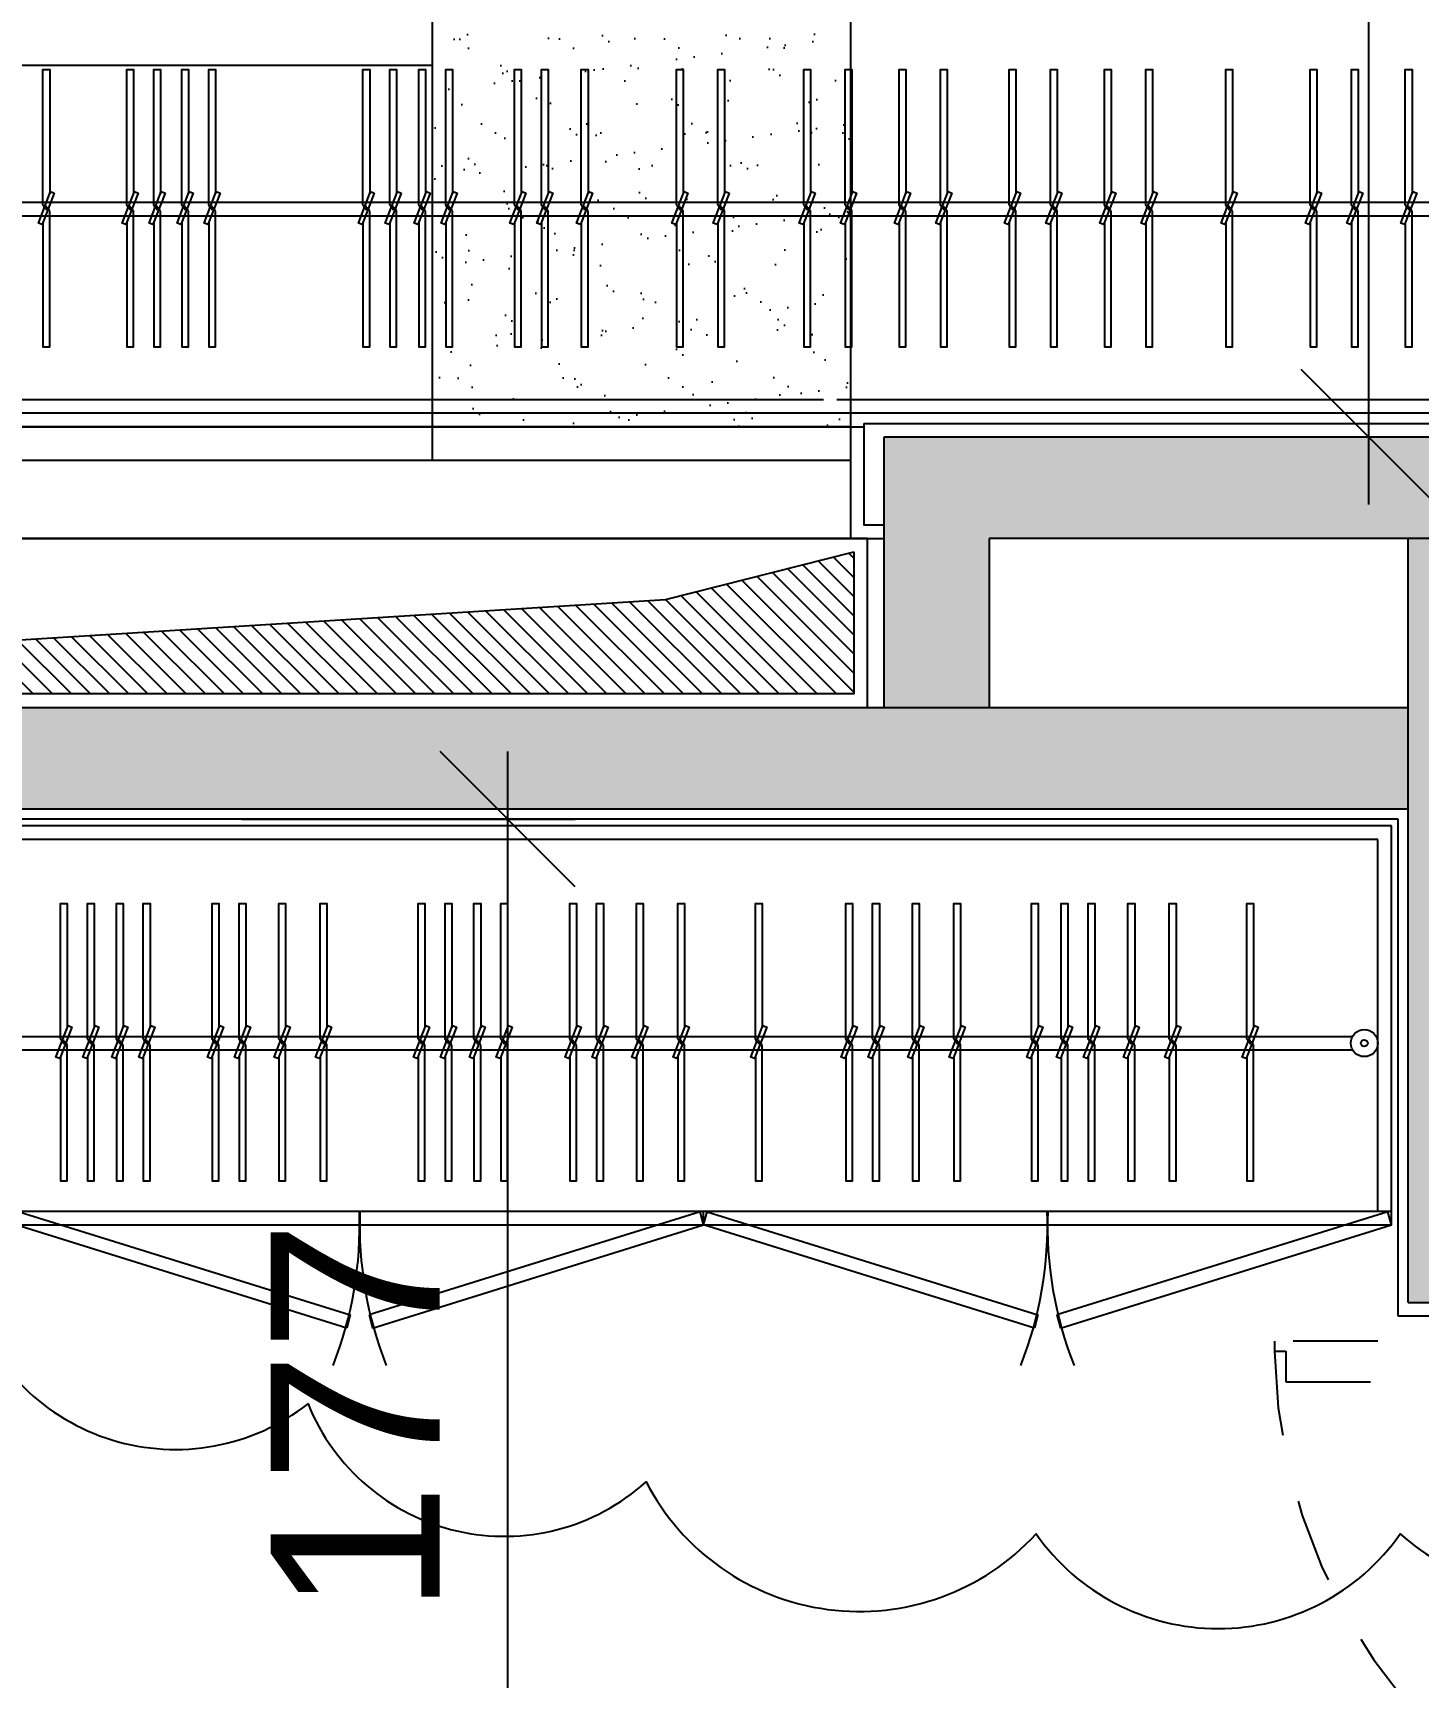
# Model space of a CAD drawing. Extents: x -1.7 to 43, y -165.8 to -101.1.
# Drawn here: x 31.234 to 33.283, y -151.184 to -148.753 of the extents above; entities that cross this region are included whole.
import ezdxf

# ---------------------------------------------------------------- set-up
doc = ezdxf.new("R2010")
doc.units = 0
doc.header["$MEASUREMENT"] = 0
doc.header["$PDMODE"] = 35
doc.header["$PDSIZE"] = 0.3
doc.linetypes.add('HIDDEN', pattern=[0.375, 0.25, -0.125])
doc.layers.get('0').update_dxf_attribs({"linetype": 'CONTINUOUS'})
doc.layers.get('DEFPOINTS').update_dxf_attribs({"linetype": 'CONTINUOUS'})
for name, color, linetype in [('60%', 7, 'CONTINUOUS'), ('A-moquette', 137, 'CONTINUOUS'), ('A-PLASTER', 8, 'CONTINUOUS'), ('A-PORTE', 1, 'CONTINUOUS'), ('A-proj-marble', 137, 'CONTINUOUS'), ('A-proj-wood', 5, 'CONTINUOUS'), ('A-PROJECTION', 9, 'CONTINUOUS'), ('a-shaft', 251, 'CONTINUOUS'), ('A-WALL', 4, 'CONTINUOUS'), ('DA-FRN-CLOSET', 1, 'CONTINUOUS'), ('DA-PLAN-HAT', 21, 'CONTINUOUS'), ('DA-WOOD DOOR', 7, 'CONTINUOUS'), ('FURNITURE', 2, 'CONTINUOUS'), ('S-2ND-3RD-4-5-6TH$0$A-SHAFT 2-3-4-5-6', 8, 'CONTINUOUS'), ('WOOD PANELING', 1, 'CONTINUOUS')]:
    doc.layers.add(name, color=color, linetype=linetype)
doc.styles.add('A100-STEXT', font='ARIAL.TTF', dxfattribs={"height": 0.25})
doc.dimstyles.new('A100-DIM', dxfattribs={"dimtxt": 0.25, "dimasz": 0.2, "dimexe": 0.1, "dimexo": 0.3, "dimgap": 0.1, "dimtad": 1, "dimlfac": 100, "dimrnd": 0.5, "dimdsep": 46, "dimtxsty": 'A100-STEXT', "dimblk1": 'OBLIQUE', "dimblk2": 'OBLIQUE', "dimsah": 1, "dimcen": -0.05, "dimdle": 0.1, "dimclrd": 15, "dimclre": 15, "dimclrt": 256, "dimadec": 0, "dimazin": 0, "dimtfac": 0.28, "dimtix": 1, "dimtmove": 2, "dimatfit": 3, "dimldrblk": 'OBLIQUE', "dimfxl": 0, "dimtolj": 1, "dimarcsym": 0})

# ---------------------------------------------------------------- blocks, each defined once
blk = doc.blocks.new('_OBLIQUE')
at = {"color": 0, "linetype": 'ByBlock'}
blk.add_line((-0.5, -0.5), (0.5, 0.5), dxfattribs=at)
blk = doc.blocks.new('*D232')
at = {"layer": '60%', "color": 15, "lineweight": -2}
for p, q in [((33.2096, -145.6151), (33.2096, -149.4501)), ((33.0084, -145.7151), (33.3096, -145.7151)), ((33.0084, -149.3501), (33.3096, -149.3501))]:
    blk.add_line(p, q, dxfattribs=at)
at = {"layer": 'DEFPOINTS', "color": 0}
for p in [(32.7084, -145.7151), (32.7084, -149.3501), (33.2096, -149.3501)]:
    blk.add_point(p, dxfattribs=at)
at = {"layer": '60%', "color": 15, "lineweight": -2, "xscale": 0.2, "yscale": 0.2, "zscale": 0.2}
for p, rotation in [((33.2096, -145.7151), 90), ((33.2096, -149.3501), 270)]:
    blk.add_blockref('_OBLIQUE', p, dxfattribs=dict(at, rotation=rotation))
at = {"layer": '60%', "insert": (32.9819, -147.5326), "char_height": 0.25, "attachment_point": 5, "rotation": 90, "style": 'A100-STEXT'}
blk.add_mtext('\\A1;363.5', dxfattribs=at)
blk = doc.blocks.new('*D235')
at = {"layer": '60%', "color": 15, "lineweight": -2}
for p, q in [((31.9364, -151.7851), (31.9364, -149.8151)), ((31.5434, -149.9151), (32.0364, -149.9151)), ((31.5434, -151.6851), (32.0364, -151.6851))]:
    blk.add_line(p, q, dxfattribs=at)
at = {"layer": 'DEFPOINTS', "color": 0}
for p in [(31.2434, -149.9151), (31.9364, -149.9151), (31.2434, -151.6851)]:
    blk.add_point(p, dxfattribs=at)
at = {"layer": '60%', "color": 15, "lineweight": -2, "xscale": 0.2, "yscale": 0.2, "zscale": 0.2}
for p, rotation in [((31.9364, -149.9151), 90), ((31.9364, -151.6851), 270)]:
    blk.add_blockref('_OBLIQUE', p, dxfattribs=dict(at, rotation=rotation))
at = {"layer": '60%', "insert": (31.7109, -150.8001), "char_height": 0.25, "attachment_point": 5, "rotation": 90, "style": 'A100-STEXT'}
blk.add_mtext('\\A1;177', dxfattribs=at)

msp = doc.modelspace()

# ---------------------------------------------------------------- hatches: boundary and pattern name
at = {"layer": 'A-moquette'}
h = msp.add_hatch(dxfattribs=at)
h.set_pattern_fill('AR-SAND', color=256, scale=0.05, style=0)
h.set_pattern_definition([(37.5, (6e-11, -162.35014), (-0.00314967, 0.09634119), [0, -0.076, 0, -0.085, 0, -0.08125]), (7.5, (6e-11, -162.35014), (0.08848884, 0.1411073), [0, -0.041, 0, -0.0685, 0, -0.02625]), (327.5, (-0.0615, -162.35014), (0.1557071, 0.00028295), [0, -0.025, 0, -0.09, 0, -0.1175]), (317.5, (-0.0615, -162.35014), (0.15030633, 0.0438838), [0, -0.0125, 0, -0.059, 0, -0.0675])])
h.paths.add_polyline_path([(32.44337, -145.75014), (31.82462, -145.75014), (31.82462, -149.33514), (32.44337, -149.33514)])
at = {"layer": 'a-shaft'}
h = msp.add_hatch(dxfattribs=at)
h.set_pattern_fill('_USER,_O', color=256, scale=0.02, angle=315, pattern_type=0)
h.set_pattern_definition([(315, (-338373.746732, -23905.72186), (0.0141421356237, 0.0141421356237), [])])
h.paths.add_polyline_path([(32.16983, -149.59046), (29.93837, -149.73014), (32.44837, -149.73014), (32.44837, -149.52014)])
at = {"layer": 'DA-PLAN-HAT'}
h = msp.add_hatch(color=256, dxfattribs=at)
h.paths.add_polyline_path([(33.94337, -145.55014), (33.94337, -144.75514), (33.74337, -144.75514), (33.74337, -149.35014), (32.49337, -149.35014), (32.49337, -149.75014), (32.64837, -149.75014), (32.64837, -149.50014), (33.41837, -149.50014), (33.94337, -149.50014)])
h.paths.add_polyline_path([(33.26837, -149.75014), (29.71837, -149.75014), (29.71837, -149.50014), (29.61837, -149.50014), (29.61837, -149.75014), (27.76837, -149.75014), (27.76837, -149.90014), (30.01837, -149.90014), (30.01837, -150.55014), (30.16837, -150.55014), (30.16837, -149.90014), (33.26837, -149.90014)])
h.paths.add_polyline_path([(33.26837, -150.63014), (33.41837, -150.63014), (33.41837, -149.50014), (33.26837, -149.50014)])

# ---------------------------------------------------------------- linework, layer by layer
at = {"layer": 'A-PLASTER'}
for p, q in [((32.46337, -149.33014), (33.72837, -149.33014)), ((33.25337, -149.91514), (30.18337, -149.91514)), ((33.25337, -150.65014), (33.25337, -149.91514)), ((33.43337, -150.65014), (33.25337, -150.65014))]:
    msp.add_line(p, q, dxfattribs=at)
at = {"layer": 'A-PORTE', "ltscale": 4}
msp.add_line((31.82462, -149.33514), (31.82462, -149.38514), dxfattribs=at)
at = {"layer": 'A-PORTE'}
msp.add_line((32.44337, -149.33514), (32.46337, -149.33514), dxfattribs=at)
msp.add_lwpolyline([(29.96837, -149.33514), (32.44337, -149.33514), (32.44337, -149.38514), (29.96837, -149.38514)], close=True, dxfattribs=at)
for points in [[(32.44337, -149.34514), (32.44337, -149.50014), (32.49337, -149.50014)], [(32.46337, -149.33014), (32.46337, -149.48014), (32.49337, -149.48014)]]:
    msp.add_lwpolyline(points, dxfattribs=at)
at = {"layer": 'A-proj-marble'}
for p, q in [((31.82462, -145.75014), (31.82462, -149.33514)), ((29.96837, -148.80014), (31.82462, -148.80014))]:
    msp.add_line(p, q, dxfattribs=at)
msp.add_lwpolyline([(29.96837, -145.75014), (32.44337, -145.75014), (32.44337, -149.33514), (29.96837, -149.33514)], close=True, dxfattribs=at)
at = {"layer": 'A-proj-wood'}
for points in [[(32.44337, -149.34514), (32.44337, -149.50014), (32.49337, -149.50014)], [(32.46337, -149.34514), (32.46337, -149.48014), (32.49337, -149.48014)]]:
    msp.add_lwpolyline(points, dxfattribs=at)
at = {"layer": 'A-PROJECTION', "ltscale": 4}
msp.add_line((29.93337, -149.50014), (32.47837, -149.50014), dxfattribs=at)
at = {"layer": 'a-shaft'}
msp.add_lwpolyline([(32.44837, -149.52014), (32.44837, -149.73014), (29.93837, -149.73014), (32.16983, -149.59046), (32.44837, -149.52014)], dxfattribs=at)
at = {"layer": 'A-WALL'}
for p, q in [((32.49337, -149.75014), (32.49337, -149.35014)), ((33.41837, -149.50014), (32.64837, -149.50014)), ((32.64837, -149.50014), (32.64837, -149.75014)), ((29.71837, -149.75014), (33.26837, -149.75014)), ((30.16837, -149.90014), (33.26837, -149.90014)), ((33.26837, -150.63014), (33.41837, -150.63014))]:
    msp.add_line(p, q, dxfattribs=at)
for points in [[(32.49337, -149.35014), (33.74337, -149.35014), (33.74337, -144.75514), (33.94337, -144.75514), (33.94337, -145.55014)], [(33.26837, -150.63014), (33.26837, -149.50014)]]:
    msp.add_lwpolyline(points, dxfattribs=at)
at = {"layer": 'DA-FRN-CLOSET', "color": 8}
for p, q in [((30.02002, -149.00318, 0), (33.60774, -149.00318, 0)), ((31.25737, -149.01168), (31.2508, -149.01168, 0)), ((31.25409, -149.01496), (31.25409, -149.0084, 0)), ((31.38132, -149.01168), (31.37476, -149.01168, 0)), ((31.37804, -149.01496), (31.37804, -149.0084, 0)), ((31.42115, -149.01168), (31.41459, -149.01168, 0)), ((31.41787, -149.01496), (31.41787, -149.0084, 0)), ((31.46261, -149.01168), (31.45605, -149.01168, 0)), ((31.45933, -149.01496), (31.45933, -149.0084, 0)), ((31.50245, -149.01168), (31.49588, -149.01168, 0)), ((31.49917, -149.01496), (31.49917, -149.0084, 0)), ((31.73063, -149.01168), (31.72407, -149.01168, 0)), ((31.72735, -149.01496), (31.72735, -149.0084, 0)), ((31.77046, -149.01168), (31.7639, -149.01168, 0)), ((31.76718, -149.01496), (31.76718, -149.0084, 0)), ((31.81319, -149.01168), (31.80663, -149.01168, 0)), ((31.80991, -149.01496), (31.80991, -149.0084, 0)), ((31.85303, -149.01168), (31.84647, -149.01168, 0)), ((31.84975, -149.01496), (31.84975, -149.0084, 0)), ((31.95479, -149.01168), (31.94823, -149.01168, 0)), ((31.95151, -149.01496), (31.95151, -149.0084, 0)), ((31.99463, -149.01168), (31.98806, -149.01168, 0)), ((31.99135, -149.01496), (31.99135, -149.0084, 0)), ((32.05351, -149.01168), (32.04695, -149.01168, 0)), ((32.05023, -149.01496), (32.05023, -149.0084, 0)), ((32.19438, -149.01168), (32.18782, -149.01168, 0)), ((32.1911, -149.01496), (32.1911, -149.0084, 0)), ((32.25557, -149.01168), (32.24901, -149.01168, 0)), ((32.25229, -149.01496), (32.25229, -149.0084, 0)), ((32.38269, -149.01168), (32.37613, -149.01168, 0)), ((32.37941, -149.01496), (32.37941, -149.0084, 0)), ((32.44388, -149.01168), (32.43732, -149.01168, 0)), ((32.4406, -149.01496), (32.4406, -149.0084, 0)), ((32.52356, -149.01168), (32.517, -149.01168, 0)), ((32.52028, -149.01496), (32.52028, -149.0084, 0)), ((32.58475, -149.01168), (32.57819, -149.01168, 0)), ((32.58147, -149.01496), (32.58147, -149.0084, 0)), ((32.68638, -149.01168), (32.67981, -149.01168, 0)), ((32.68309, -149.01496), (32.68309, -149.0084, 0)), ((32.74756, -149.01168), (32.741, -149.01168, 0)), ((32.74428, -149.01496), (32.74428, -149.0084, 0)), ((32.82725, -149.01168), (32.82068, -149.01168, 0)), ((32.82396, -149.01496), (32.82396, -149.0084, 0)), ((32.88843, -149.01168), (32.88187, -149.01168, 0)), ((32.88515, -149.01496), (32.88515, -149.0084, 0)), ((33.00666, -149.01168), (33.0001, -149.01168, 0)), ((33.00338, -149.01496), (33.00338, -149.0084, 0)), ((33.13147, -149.01168), (33.1249, -149.01168, 0)), ((33.12818, -149.01496), (33.12818, -149.0084, 0)), ((33.19265, -149.01168), (33.18609, -149.01168, 0)), ((33.18937, -149.01496), (33.18937, -149.0084, 0)), ((33.27234, -149.01168), (33.26577, -149.01168, 0)), ((33.26906, -149.01496), (33.26906, -149.0084, 0)), ((30.02002, -149.02318, 0), (33.60774, -149.02318, 0)), ((30.24895, -150.23644, 0), (33.18605, -150.23644, 0)), ((31.2834, -150.24494), (31.27683, -150.24494, 0)), ((31.28012, -150.24822), (31.28012, -150.24166, 0)), ((31.32323, -150.24494), (31.31667, -150.24494, 0)), ((31.31995, -150.24822), (31.31995, -150.24166, 0)), ((31.36596, -150.24494), (31.3594, -150.24494, 0)), ((31.36268, -150.24822), (31.36268, -150.24166, 0)), ((31.4058, -150.24494), (31.39923, -150.24494, 0)), ((31.40251, -150.24822), (31.40251, -150.24166, 0)), ((31.50756, -150.24494), (31.501, -150.24494, 0)), ((31.50428, -150.24822), (31.50428, -150.24166, 0)), ((31.54739, -150.24494), (31.54083, -150.24494, 0)), ((31.54411, -150.24822), (31.54411, -150.24166, 0)), ((31.60628, -150.24494), (31.59972, -150.24494, 0)), ((31.603, -150.24822), (31.603, -150.24166, 0)), ((31.66746, -150.24494), (31.6609, -150.24494, 0)), ((31.66418, -150.24822), (31.66418, -150.24166, 0)), ((31.81227, -150.24494), (31.80571, -150.24494, 0)), ((31.80899, -150.24822), (31.80899, -150.24166, 0)), ((31.8521, -150.24494), (31.84554, -150.24494, 0)), ((31.84882, -150.24822), (31.84882, -150.24166, 0)), ((31.89483, -150.24494), (31.88827, -150.24494, 0)), ((31.89155, -150.24822), (31.89155, -150.24166, 0)), ((31.93467, -150.24494), (31.92811, -150.24494, 0)), ((31.93139, -150.24822), (31.93139, -150.24166, 0)), ((32.03643, -150.24494), (32.02987, -150.24494, 0)), ((32.03315, -150.24822), (32.03315, -150.24166, 0)), ((32.07626, -150.24494), (32.0697, -150.24494, 0)), ((32.07298, -150.24822), (32.07298, -150.24166, 0)), ((32.13515, -150.24494), (32.12859, -150.24494, 0)), ((32.13187, -150.24822), (32.13187, -150.24166, 0)), ((32.19633, -150.24494), (32.18977, -150.24494, 0)), ((32.19305, -150.24822), (32.19305, -150.24166, 0)), ((32.31098, -150.24494), (32.30442, -150.24494, 0)), ((32.3077, -150.24822), (32.3077, -150.24166, 0)), ((32.44467, -150.24494), (32.43811, -150.24494, 0)), ((32.44139, -150.24822), (32.44139, -150.24166, 0)), ((32.48451, -150.24494), (32.47795, -150.24494, 0)), ((32.48123, -150.24822), (32.48123, -150.24166, 0)), ((32.5434, -150.24494), (32.53683, -150.24494, 0)), ((32.54011, -150.24822), (32.54011, -150.24166, 0)), ((32.60458, -150.24494), (32.59802, -150.24494, 0)), ((32.6013, -150.24822), (32.6013, -150.24166, 0)), ((32.71923, -150.24494), (32.71267, -150.24494, 0)), ((32.71595, -150.24822), (32.71595, -150.24166, 0)), ((32.76335, -150.24494), (32.75679, -150.24494, 0)), ((32.76007, -150.24822), (32.76007, -150.24166, 0)), ((32.80319, -150.24494), (32.79663, -150.24494, 0)), ((32.79991, -150.24822), (32.79991, -150.24166, 0)), ((32.86208, -150.24494), (32.85551, -150.24494, 0)), ((32.85879, -150.24822), (32.85879, -150.24166, 0)), ((32.92326, -150.24494), (32.9167, -150.24494, 0)), ((32.91998, -150.24822), (32.91998, -150.24166, 0)), ((33.03791, -150.24494), (33.03135, -150.24494, 0)), ((33.03463, -150.24822), (33.03463, -150.24166, 0)), ((30.24895, -150.25644, 0), (33.18605, -150.25644, 0))]:
    msp.add_line(p, q, dxfattribs=at)
for points in [[(31.24909, -149.00668), (31.24909, -148.80668), (31.25909, -148.80668), (31.25909, -148.99041)], [(31.37304, -149.00668), (31.37304, -148.80668), (31.38304, -148.80668), (31.38304, -148.99041)], [(31.41287, -149.00668), (31.41287, -148.80668), (31.42287, -148.80668), (31.42287, -148.99041)], [(31.45433, -149.00668), (31.45433, -148.80668), (31.46433, -148.80668), (31.46433, -148.99041)], [(31.49417, -149.00668), (31.49417, -148.80668), (31.50417, -148.80668), (31.50417, -148.99041)], [(31.72235, -149.00668), (31.72235, -148.80668), (31.73235, -148.80668), (31.73235, -148.99041)], [(31.76218, -149.00668), (31.76218, -148.80668), (31.77218, -148.80668), (31.77218, -148.99041)], [(31.80491, -149.00668), (31.80491, -148.80668), (31.81491, -148.80668), (31.81491, -148.99041)], [(31.84475, -149.00668), (31.84475, -148.80668), (31.85475, -148.80668), (31.85475, -148.99041)], [(31.94651, -149.00668), (31.94651, -148.80668), (31.95651, -148.80668), (31.95651, -148.99041)], [(31.98635, -149.00668), (31.98635, -148.80668), (31.99635, -148.80668), (31.99635, -148.99041)], [(32.04523, -149.00668), (32.04523, -148.80668), (32.05523, -148.80668), (32.05523, -148.99041)], [(32.1861, -149.00668), (32.1861, -148.80668), (32.1961, -148.80668), (32.1961, -148.99041)], [(32.24729, -149.00668), (32.24729, -148.80668), (32.25729, -148.80668), (32.25729, -148.99041)], [(32.37441, -149.00668), (32.37441, -148.80668), (32.38441, -148.80668), (32.38441, -148.99041)], [(32.4356, -149.00668), (32.4356, -148.80668), (32.4456, -148.80668), (32.4456, -148.99041)], [(32.51528, -149.00668), (32.51528, -148.80668), (32.52528, -148.80668), (32.52528, -148.99041)], [(32.57647, -149.00668), (32.57647, -148.80668), (32.58647, -148.80668), (32.58647, -148.99041)], [(32.67809, -149.00668), (32.67809, -148.80668), (32.68809, -148.80668), (32.68809, -148.99041)], [(32.73928, -149.00668), (32.73928, -148.80668), (32.74928, -148.80668), (32.74928, -148.99041)], [(32.81896, -149.00668), (32.81896, -148.80668), (32.82896, -148.80668), (32.82896, -148.99041)], [(32.88015, -149.00668), (32.88015, -148.80668), (32.89015, -148.80668), (32.89015, -148.99041)], [(32.99838, -149.00668), (32.99838, -148.80668), (33.00838, -148.80668), (33.00838, -148.99041)], [(33.12318, -149.00668), (33.12318, -148.80668), (33.13318, -148.80668), (33.13318, -148.99041)], [(33.18437, -149.00668), (33.18437, -148.80668), (33.19437, -148.80668), (33.19437, -148.99041)], [(33.26406, -149.00668), (33.26406, -148.80668), (33.27406, -148.80668), (33.27406, -148.99041)], [(31.24909, -149.03294), (31.24909, -149.21668), (31.25909, -149.21668), (31.25909, -149.01668)], [(31.37304, -149.03294), (31.37304, -149.21668), (31.38304, -149.21668), (31.38304, -149.01668)], [(31.41287, -149.03294), (31.41287, -149.21668), (31.42287, -149.21668), (31.42287, -149.01668)], [(31.45433, -149.03294), (31.45433, -149.21668), (31.46433, -149.21668), (31.46433, -149.01668)], [(31.49417, -149.03294), (31.49417, -149.21668), (31.50417, -149.21668), (31.50417, -149.01668)], [(31.72235, -149.03294), (31.72235, -149.21668), (31.73235, -149.21668), (31.73235, -149.01668)], [(31.76218, -149.03294), (31.76218, -149.21668), (31.77218, -149.21668), (31.77218, -149.01668)], [(31.80491, -149.03294), (31.80491, -149.21668), (31.81491, -149.21668), (31.81491, -149.01668)], [(31.84475, -149.03294), (31.84475, -149.21668), (31.85475, -149.21668), (31.85475, -149.01668)], [(31.94651, -149.03294), (31.94651, -149.21668), (31.95651, -149.21668), (31.95651, -149.01668)], [(31.98635, -149.03294), (31.98635, -149.21668), (31.99635, -149.21668), (31.99635, -149.01668)], [(32.04523, -149.03294), (32.04523, -149.21668), (32.05523, -149.21668), (32.05523, -149.01668)], [(32.1861, -149.03294), (32.1861, -149.21668), (32.1961, -149.21668), (32.1961, -149.01668)], [(32.24729, -149.03294), (32.24729, -149.21668), (32.25729, -149.21668), (32.25729, -149.01668)], [(32.37441, -149.03294), (32.37441, -149.21668), (32.38441, -149.21668), (32.38441, -149.01668)], [(32.4356, -149.03294), (32.4356, -149.21668), (32.4456, -149.21668), (32.4456, -149.01668)], [(32.51528, -149.03294), (32.51528, -149.21668), (32.52528, -149.21668), (32.52528, -149.01668)], [(32.57647, -149.03294), (32.57647, -149.21668), (32.58647, -149.21668), (32.58647, -149.01668)], [(32.67809, -149.03294), (32.67809, -149.21668), (32.68809, -149.21668), (32.68809, -149.01668)], [(32.73928, -149.03294), (32.73928, -149.21668), (32.74928, -149.21668), (32.74928, -149.01668)], [(32.81896, -149.03294), (32.81896, -149.21668), (32.82896, -149.21668), (32.82896, -149.01668)], [(32.88015, -149.03294), (32.88015, -149.21668), (32.89015, -149.21668), (32.89015, -149.01668)], [(32.99838, -149.03294), (32.99838, -149.21668), (33.00838, -149.21668), (33.00838, -149.01668)], [(33.12318, -149.03294), (33.12318, -149.21668), (33.13318, -149.21668), (33.13318, -149.01668)], [(33.18437, -149.03294), (33.18437, -149.21668), (33.19437, -149.21668), (33.19437, -149.01668)], [(33.26406, -149.03294), (33.26406, -149.21668), (33.27406, -149.21668), (33.27406, -149.01668)], [(31.27512, -150.23994), (31.27512, -150.03994), (31.28512, -150.03994), (31.28512, -150.22368)], [(31.31495, -150.23994), (31.31495, -150.03994), (31.32495, -150.03994), (31.32495, -150.22368)], [(31.35768, -150.23994), (31.35768, -150.03994), (31.36768, -150.03994), (31.36768, -150.22368)], [(31.39751, -150.23994), (31.39751, -150.03994), (31.40751, -150.03994), (31.40751, -150.22368)], [(31.49928, -150.23994), (31.49928, -150.03994), (31.50928, -150.03994), (31.50928, -150.22368)], [(31.53911, -150.23994), (31.53911, -150.03994), (31.54911, -150.03994), (31.54911, -150.22368)], [(31.598, -150.23994), (31.598, -150.03994), (31.608, -150.03994), (31.608, -150.22368)], [(31.65918, -150.23994), (31.65918, -150.03994), (31.66918, -150.03994), (31.66918, -150.22368)], [(31.80399, -150.23994), (31.80399, -150.03994), (31.81399, -150.03994), (31.81399, -150.22368)], [(31.84382, -150.23994), (31.84382, -150.03994), (31.85382, -150.03994), (31.85382, -150.22368)], [(31.88655, -150.23994), (31.88655, -150.03994), (31.89655, -150.03994), (31.89655, -150.22368)], [(31.92639, -150.23994), (31.92639, -150.03994), (31.93639, -150.03994), (31.93639, -150.22368)], [(32.02815, -150.23994), (32.02815, -150.03994), (32.03815, -150.03994), (32.03815, -150.22368)], [(32.06798, -150.23994), (32.06798, -150.03994), (32.07798, -150.03994), (32.07798, -150.22368)], [(32.12687, -150.23994), (32.12687, -150.03994), (32.13687, -150.03994), (32.13687, -150.22368)], [(32.18805, -150.23994), (32.18805, -150.03994), (32.19805, -150.03994), (32.19805, -150.22368)], [(32.3027, -150.23994), (32.3027, -150.03994), (32.3127, -150.03994), (32.3127, -150.22368)], [(32.43639, -150.23994), (32.43639, -150.03994), (32.44639, -150.03994), (32.44639, -150.22368)], [(32.47623, -150.23994), (32.47623, -150.03994), (32.48623, -150.03994), (32.48623, -150.22368)], [(32.53511, -150.23994), (32.53511, -150.03994), (32.54511, -150.03994), (32.54511, -150.22368)], [(32.5963, -150.23994), (32.5963, -150.03994), (32.6063, -150.03994), (32.6063, -150.22368)], [(32.71095, -150.23994), (32.71095, -150.03994), (32.72095, -150.03994), (32.72095, -150.22368)], [(32.75507, -150.23994), (32.75507, -150.03994), (32.76507, -150.03994), (32.76507, -150.22368)], [(32.79491, -150.23994), (32.79491, -150.03994), (32.80491, -150.03994), (32.80491, -150.22368)], [(32.85379, -150.23994), (32.85379, -150.03994), (32.86379, -150.03994), (32.86379, -150.22368)], [(32.91498, -150.23994), (32.91498, -150.03994), (32.92498, -150.03994), (32.92498, -150.22368)], [(33.02963, -150.23994), (33.02963, -150.03994), (33.03963, -150.03994), (33.03963, -150.22368)], [(31.27512, -150.26621), (31.27512, -150.44994), (31.28512, -150.44994), (31.28512, -150.24994)], [(31.31495, -150.26621), (31.31495, -150.44994), (31.32495, -150.44994), (31.32495, -150.24994)], [(31.35768, -150.26621), (31.35768, -150.44994), (31.36768, -150.44994), (31.36768, -150.24994)], [(31.39751, -150.26621), (31.39751, -150.44994), (31.40751, -150.44994), (31.40751, -150.24994)], [(31.49928, -150.26621), (31.49928, -150.44994), (31.50928, -150.44994), (31.50928, -150.24994)], [(31.53911, -150.26621), (31.53911, -150.44994), (31.54911, -150.44994), (31.54911, -150.24994)], [(31.598, -150.26621), (31.598, -150.44994), (31.608, -150.44994), (31.608, -150.24994)], [(31.65918, -150.26621), (31.65918, -150.44994), (31.66918, -150.44994), (31.66918, -150.24994)], [(31.80399, -150.26621), (31.80399, -150.44994), (31.81399, -150.44994), (31.81399, -150.24994)], [(31.84382, -150.26621), (31.84382, -150.44994), (31.85382, -150.44994), (31.85382, -150.24994)], [(31.88655, -150.26621), (31.88655, -150.44994), (31.89655, -150.44994), (31.89655, -150.24994)], [(31.92639, -150.26621), (31.92639, -150.44994), (31.93639, -150.44994), (31.93639, -150.24994)], [(32.02815, -150.26621), (32.02815, -150.44994), (32.03815, -150.44994), (32.03815, -150.24994)], [(32.06798, -150.26621), (32.06798, -150.44994), (32.07798, -150.44994), (32.07798, -150.24994)], [(32.12687, -150.26621), (32.12687, -150.44994), (32.13687, -150.44994), (32.13687, -150.24994)], [(32.18805, -150.26621), (32.18805, -150.44994), (32.19805, -150.44994), (32.19805, -150.24994)], [(32.3027, -150.26621), (32.3027, -150.44994), (32.3127, -150.44994), (32.3127, -150.24994)], [(32.43639, -150.26621), (32.43639, -150.44994), (32.44639, -150.44994), (32.44639, -150.24994)], [(32.47623, -150.26621), (32.47623, -150.44994), (32.48623, -150.44994), (32.48623, -150.24994)], [(32.53511, -150.26621), (32.53511, -150.44994), (32.54511, -150.44994), (32.54511, -150.24994)], [(32.5963, -150.26621), (32.5963, -150.44994), (32.6063, -150.44994), (32.6063, -150.24994)], [(32.71095, -150.26621), (32.71095, -150.44994), (32.72095, -150.44994), (32.72095, -150.24994)], [(32.75507, -150.26621), (32.75507, -150.44994), (32.76507, -150.44994), (32.76507, -150.24994)], [(32.79491, -150.26621), (32.79491, -150.44994), (32.80491, -150.44994), (32.80491, -150.24994)], [(32.85379, -150.26621), (32.85379, -150.44994), (32.86379, -150.44994), (32.86379, -150.24994)], [(32.91498, -150.26621), (32.91498, -150.44994), (32.92498, -150.44994), (32.92498, -150.24994)], [(33.02963, -150.26621), (33.02963, -150.44994), (33.03963, -150.44994), (33.03963, -150.24994)]]:
    msp.add_lwpolyline(points, dxfattribs=at)
for points in [[(31.2603, -148.98728), (31.26589, -148.98944), (31.24787, -149.03608), (31.24228, -149.03392)], [(31.38425, -148.98728), (31.38985, -148.98944), (31.37182, -149.03608), (31.36623, -149.03392)], [(31.42408, -148.98728), (31.42968, -148.98944), (31.41166, -149.03608), (31.40606, -149.03392)], [(31.46554, -148.98728), (31.47114, -148.98944), (31.45312, -149.03608), (31.44752, -149.03392)], [(31.50538, -148.98728), (31.51097, -148.98944), (31.49295, -149.03608), (31.48736, -149.03392)], [(31.73356, -148.98728), (31.73916, -148.98944), (31.72114, -149.03608), (31.71554, -149.03392)], [(31.7734, -148.98728), (31.77899, -148.98944), (31.76097, -149.03608), (31.75537, -149.03392)], [(31.81613, -148.98728), (31.82172, -148.98944), (31.8037, -149.03608), (31.7981, -149.03392)], [(31.85596, -148.98728), (31.86156, -148.98944), (31.84354, -149.03608), (31.83794, -149.03392)], [(31.95772, -148.98728), (31.96332, -148.98944), (31.9453, -149.03608), (31.9397, -149.03392)], [(31.99756, -148.98728), (32.00315, -148.98944), (31.98513, -149.03608), (31.97954, -149.03392)], [(32.05644, -148.98728), (32.06204, -148.98944), (32.04402, -149.03608), (32.03842, -149.03392)], [(32.19731, -148.98728), (32.20291, -148.98944), (32.18489, -149.03608), (32.17929, -149.03392)], [(32.2585, -148.98728), (32.2641, -148.98944), (32.24607, -149.03608), (32.24048, -149.03392)], [(32.38563, -148.98728), (32.39122, -148.98944), (32.3732, -149.03608), (32.3676, -149.03392)], [(32.44681, -148.98728), (32.45241, -148.98944), (32.43439, -149.03608), (32.42879, -149.03392)], [(32.5265, -148.98728), (32.53209, -148.98944), (32.51407, -149.03608), (32.50847, -149.03392)], [(32.58768, -148.98728), (32.59328, -148.98944), (32.57526, -149.03608), (32.56966, -149.03392)], [(32.68931, -148.98728), (32.6949, -148.98944), (32.67688, -149.03608), (32.67129, -149.03392)], [(32.75049, -148.98728), (32.75609, -148.98944), (32.73807, -149.03608), (32.73247, -149.03392)], [(32.83018, -148.98728), (32.83577, -148.98944), (32.81775, -149.03608), (32.81216, -149.03392)], [(32.89136, -148.98728), (32.89696, -148.98944), (32.87894, -149.03608), (32.87334, -149.03392)], [(33.00959, -148.98728), (33.01519, -148.98944), (32.99716, -149.03608), (32.99157, -149.03392)], [(33.1344, -148.98728), (33.13999, -148.98944), (33.12197, -149.03608), (33.11638, -149.03392)], [(33.19558, -148.98728), (33.20118, -148.98944), (33.18316, -149.03608), (33.17756, -149.03392)], [(33.27527, -148.98728), (33.28086, -148.98944), (33.26284, -149.03608), (33.25725, -149.03392)], [(31.28633, -150.22054), (31.29192, -150.2227), (31.2739, -150.26934), (31.26831, -150.26718)], [(31.32616, -150.22054), (31.33176, -150.2227), (31.31374, -150.26934), (31.30814, -150.26718)], [(31.36889, -150.22054), (31.37449, -150.2227), (31.35647, -150.26934), (31.35087, -150.26718)], [(31.40873, -150.22054), (31.41432, -150.2227), (31.3963, -150.26934), (31.39071, -150.26718)], [(31.51049, -150.22054), (31.51609, -150.2227), (31.49807, -150.26934), (31.49247, -150.26718)], [(31.55032, -150.22054), (31.55592, -150.2227), (31.5379, -150.26934), (31.5323, -150.26718)], [(31.60921, -150.22054), (31.61481, -150.2227), (31.59679, -150.26934), (31.59119, -150.26718)], [(31.6704, -150.22054), (31.67599, -150.2227), (31.65797, -150.26934), (31.65237, -150.26718)], [(31.8152, -150.22054), (31.82079, -150.2227), (31.80277, -150.26934), (31.79718, -150.26718)], [(31.85503, -150.22054), (31.86063, -150.2227), (31.84261, -150.26934), (31.83701, -150.26718)], [(31.89776, -150.22054), (31.90336, -150.2227), (31.88534, -150.26934), (31.87974, -150.26718)], [(31.9376, -150.22054), (31.94319, -150.2227), (31.92517, -150.26934), (31.91958, -150.26718)], [(32.03936, -150.22054), (32.04496, -150.2227), (32.02694, -150.26934), (32.02134, -150.26718)], [(32.0792, -150.22054), (32.08479, -150.2227), (32.06677, -150.26934), (32.06117, -150.26718)], [(32.13808, -150.22054), (32.14368, -150.2227), (32.12566, -150.26934), (32.12006, -150.26718)], [(32.19927, -150.22054), (32.20486, -150.2227), (32.18684, -150.26934), (32.18125, -150.26718)], [(32.31391, -150.22054), (32.31951, -150.2227), (32.30149, -150.26934), (32.29589, -150.26718)], [(32.44761, -150.22054), (32.4532, -150.2227), (32.43518, -150.26934), (32.42958, -150.26718)], [(32.48744, -150.22054), (32.49304, -150.2227), (32.47502, -150.26934), (32.46942, -150.26718)], [(32.54633, -150.22054), (32.55192, -150.2227), (32.5339, -150.26934), (32.52831, -150.26718)], [(32.60751, -150.22054), (32.61311, -150.2227), (32.59509, -150.26934), (32.58949, -150.26718)], [(32.72216, -150.22054), (32.72776, -150.2227), (32.70974, -150.26934), (32.70414, -150.26718)], [(32.76629, -150.22054), (32.77188, -150.2227), (32.75386, -150.26934), (32.74826, -150.26718)], [(32.80612, -150.22054), (32.81172, -150.2227), (32.7937, -150.26934), (32.7881, -150.26718)], [(32.86501, -150.22054), (32.8706, -150.2227), (32.85258, -150.26934), (32.84699, -150.26718)], [(32.92619, -150.22054), (32.93179, -150.2227), (32.91377, -150.26934), (32.90817, -150.26718)], [(33.04084, -150.22054), (33.04644, -150.2227), (33.02842, -150.26934), (33.02282, -150.26718)]]:
    msp.add_lwpolyline(points, close=True, dxfattribs=at)
for radius in [0.02, 0.005]:
    msp.add_circle((33.20337, -150.24644), radius, dxfattribs=at)
for centre, start, end in [((31.24384, -149.01168), 4.0535, 43.60282), ((31.36779, -149.01168), 4.0535, 43.60282), ((31.40762, -149.01168), 4.0535, 43.60282), ((31.44908, -149.01168), 4.0535, 43.60282), ((31.48892, -149.01168), 4.0535, 43.60282), ((31.7171, -149.01168), 4.0535, 43.60282), ((31.75693, -149.01168), 4.0535, 43.60282), ((31.79966, -149.01168), 4.0535, 43.60282), ((31.8395, -149.01168), 4.0535, 43.60282), ((31.94126, -149.01168), 4.0535, 43.60282), ((31.9811, -149.01168), 4.0535, 43.60282), ((32.03998, -149.01168), 4.0535, 43.60282), ((32.18085, -149.01168), 4.0535, 43.60282), ((32.24204, -149.01168), 4.0535, 43.60282), ((32.36916, -149.01168), 4.0535, 43.60282), ((32.43035, -149.01168), 4.0535, 43.60282), ((32.51003, -149.01168), 4.0535, 43.60282), ((32.57122, -149.01168), 4.0535, 43.60282), ((32.67284, -149.01168), 4.0535, 43.60282), ((32.73403, -149.01168), 4.0535, 43.60282), ((32.81371, -149.01168), 4.0535, 43.60282), ((32.8749, -149.01168), 4.0535, 43.60282), ((32.99313, -149.01168), 4.0535, 43.60282), ((33.11793, -149.01168), 4.0535, 43.60282), ((33.17912, -149.01168), 4.0535, 43.60282), ((33.25881, -149.01168), 4.0535, 43.60282), ((31.26434, -149.01168), 184.0535, 223.60282), ((31.38829, -149.01168), 184.0535, 223.60282), ((31.42812, -149.01168), 184.0535, 223.60282), ((31.46958, -149.01168), 184.0535, 223.60282), ((31.50942, -149.01168), 184.0535, 223.60282), ((31.7376, -149.01168), 184.0535, 223.60282), ((31.77743, -149.01168), 184.0535, 223.60282), ((31.82016, -149.01168), 184.0535, 223.60282), ((31.86, -149.01168), 184.0535, 223.60282), ((31.96176, -149.01168), 184.0535, 223.60282), ((32.0016, -149.01168), 184.0535, 223.60282), ((32.06048, -149.01168), 184.0535, 223.60282), ((32.20135, -149.01168), 184.0535, 223.60282), ((32.26254, -149.01168), 184.0535, 223.60282), ((32.38966, -149.01168), 184.0535, 223.60282), ((32.45085, -149.01168), 184.0535, 223.60282), ((32.53053, -149.01168), 184.0535, 223.60282), ((32.59172, -149.01168), 184.0535, 223.60282), ((32.69334, -149.01168), 184.0535, 223.60282), ((32.75453, -149.01168), 184.0535, 223.60282), ((32.83421, -149.01168), 184.0535, 223.60282), ((32.8954, -149.01168), 184.0535, 223.60282), ((33.01363, -149.01168), 184.0535, 223.60282), ((33.13843, -149.01168), 184.0535, 223.60282), ((33.19962, -149.01168), 184.0535, 223.60282), ((33.27931, -149.01168), 184.0535, 223.60282), ((31.26987, -150.24494), 4.0535, 43.60282), ((31.29037, -150.24494), 184.0535, 223.60282), ((31.3097, -150.24494), 4.0535, 43.60282), ((31.3302, -150.24494), 184.0535, 223.60282), ((31.35243, -150.24494), 4.0535, 43.60282), ((31.37293, -150.24494), 184.0535, 223.60282), ((31.39226, -150.24494), 4.0535, 43.60282), ((31.41276, -150.24494), 184.0535, 223.60282), ((31.49403, -150.24494), 4.0535, 43.60282), ((31.51453, -150.24494), 184.0535, 223.60282), ((31.53386, -150.24494), 4.0535, 43.60282), ((31.55436, -150.24494), 184.0535, 223.60282), ((31.59275, -150.24494), 4.0535, 43.60282), ((31.61325, -150.24494), 184.0535, 223.60282), ((31.65393, -150.24494), 4.0535, 43.60282), ((31.67443, -150.24494), 184.0535, 223.60282), ((31.79874, -150.24494), 4.0535, 43.60282), ((31.81924, -150.24494), 184.0535, 223.60282), ((31.83857, -150.24494), 4.0535, 43.60282), ((31.85907, -150.24494), 184.0535, 223.60282), ((31.8813, -150.24494), 4.0535, 43.60282), ((31.9018, -150.24494), 184.0535, 223.60282), ((31.92114, -150.24494), 4.0535, 43.60282), ((31.94164, -150.24494), 184.0535, 223.60282), ((32.0229, -150.24494), 4.0535, 43.60282), ((32.0434, -150.24494), 184.0535, 223.60282), ((32.06273, -150.24494), 4.0535, 43.60282), ((32.08323, -150.24494), 184.0535, 223.60282), ((32.12162, -150.24494), 4.0535, 43.60282), ((32.14212, -150.24494), 184.0535, 223.60282), ((32.1828, -150.24494), 4.0535, 43.60282), ((32.2033, -150.24494), 184.0535, 223.60282), ((32.29745, -150.24494), 4.0535, 43.60282), ((32.31795, -150.24494), 184.0535, 223.60282), ((32.43114, -150.24494), 4.0535, 43.60282), ((32.45164, -150.24494), 184.0535, 223.60282), ((32.47098, -150.24494), 4.0535, 43.60282), ((32.49148, -150.24494), 184.0535, 223.60282), ((32.52986, -150.24494), 4.0535, 43.60282), ((32.55036, -150.24494), 184.0535, 223.60282), ((32.59105, -150.24494), 4.0535, 43.60282), ((32.61155, -150.24494), 184.0535, 223.60282), ((32.7057, -150.24494), 4.0535, 43.60282), ((32.7262, -150.24494), 184.0535, 223.60282), ((32.74982, -150.24494), 4.0535, 43.60282), ((32.77032, -150.24494), 184.0535, 223.60282), ((32.78966, -150.24494), 4.0535, 43.60282), ((32.81016, -150.24494), 184.0535, 223.60282), ((32.84854, -150.24494), 4.0535, 43.60282), ((32.86904, -150.24494), 184.0535, 223.60282), ((32.90973, -150.24494), 4.0535, 43.60282), ((32.93023, -150.24494), 184.0535, 223.60282), ((33.02438, -150.24494), 4.0535, 43.60282), ((33.04488, -150.24494), 184.0535, 223.60282)]:
    msp.add_arc(centre, 0.00725, start, end, dxfattribs=at)
at = {"layer": 'DA-WOOD DOOR', "color": 1, "linetype": 'HIDDEN', "ltscale": 0.5}
msp.add_lwpolyline([(33.08737, -150.74714), (33.88337, -150.74714), (33.88337, -150.70014), (33.89837, -150.70014), (33.89837, -150.68714), (33.07037, -150.68714), (33.07037, -150.70214), (33.08737, -150.70214), (33.08737, -150.74714)], dxfattribs=at)
msp.add_arc((33.89847, -150.6869), 0.82824, 181.05422, 270.13141, dxfattribs=at)
at = {"layer": 'FURNITURE'}
msp.add_lwpolyline([(29.44891, -149.81904, 0.5205671), (29.98735, -150.20338, 0.5205671), (29.98735, -150.20338, 0.5205671), (30.60272, -150.43399, 0.5205671), (30.60272, -150.43399, 0.5205671), (31.14116, -150.62616, 0.5205671), (31.14116, -150.62616, 0.5205671), (31.64114, -150.77989, 0.5205671), (31.64114, -150.77989, 0.5205671), (32.14113, -150.8952, 0.5205671), (32.14113, -150.8952, 0.5205671), (32.71802, -150.97206, 0.5205671), (32.71802, -150.97206, 0.5205671), (33.25647, -150.97206, 0.5205671), (33.25647, -150.97206, 0.5205671), (33.75645, -150.85676, 0.5205671)], format="xyb", dxfattribs=at)
at = {"layer": 'S-2ND-3RD-4-5-6TH$0$A-SHAFT 2-3-4-5-6'}
msp.add_lwpolyline([(29.91837, -149.75014), (32.46837, -149.75014), (32.46837, -149.50014), (29.91837, -149.50014)], close=True, dxfattribs=at)
at = {"layer": 'WOOD PANELING'}
for p, q in [((32.40337, -149.29514), (29.96337, -149.29514)), ((33.65837, -149.29514), (32.42337, -149.29514)), ((32.42337, -149.31514), (29.96337, -149.31514)), ((33.67837, -149.31514), (32.42337, -149.31514)), ((33.22337, -149.94514), (30.21163, -149.94514)), ((33.22337, -150.49514), (33.22337, -149.94514)), ((30.19163, -150.49514), (33.24337, -150.49514)), ((31.7175, -150.51514), (31.7175, -150.49514)), ((32.22612, -150.51514), (32.22612, -150.49514)), ((32.73474, -150.51514), (32.73474, -150.49514))]:
    msp.add_line(p, q, dxfattribs=at)
msp.add_lwpolyline([(33.24337, -149.92514), (30.19163, -149.92514), (30.19163, -150.51514), (33.24337, -150.51514)], close=True, dxfattribs=at)
at = {"layer": 'WOOD PANELING', "color": 8, "linetype": 'HIDDEN', "ltscale": 100}
for points in [[(31.69833, -150.66773), (31.20887, -150.51514), (31.21405, -150.49582), (31.70351, -150.64841)], [(31.73666, -150.66773), (32.22612, -150.51514), (32.22095, -150.49582), (31.73149, -150.64841)], [(32.71558, -150.66773), (32.22612, -150.51514), (32.2313, -150.49582), (32.72076, -150.64841)], [(32.75391, -150.66773), (33.24337, -150.51514), (33.23819, -150.49582), (32.74873, -150.64841)]]:
    msp.add_lwpolyline(points, close=True, dxfattribs=at)
for centre, start, end in [((31.14831, -150.51514), 338.56266, 2.01367), ((32.28668, -150.51514), 177.98633, 201.43734), ((32.16556, -150.51514), 338.56266, 2.01367), ((33.30393, -150.51514), 177.98633, 201.43734)]:
    msp.add_arc(centre, 0.56919, start, end, dxfattribs=at)

# ---------------------------------------------------------------- dimensions: what is measured, and where the dimension line sits
at = {"layer": '60%'}
for p1, p2, distance, picture, middle in [((32.70837, -145.71514), (32.70837, -149.35014), 0.50128, '*D232', (32.98192, -147.53264)), ((31.24337, -151.68514), (31.24337, -149.91514), -0.69302, '*D235', (31.71087, -150.80014))]:
    dim = msp.add_aligned_dim(p1=p1, p2=p2, distance=distance, dimstyle='A100-DIM', dxfattribs=at)
    dim.commit()
    dim.dimension.update_dxf_attribs({"geometry": picture, "text_midpoint": middle})

doc.saveas('drawing.dxf')
